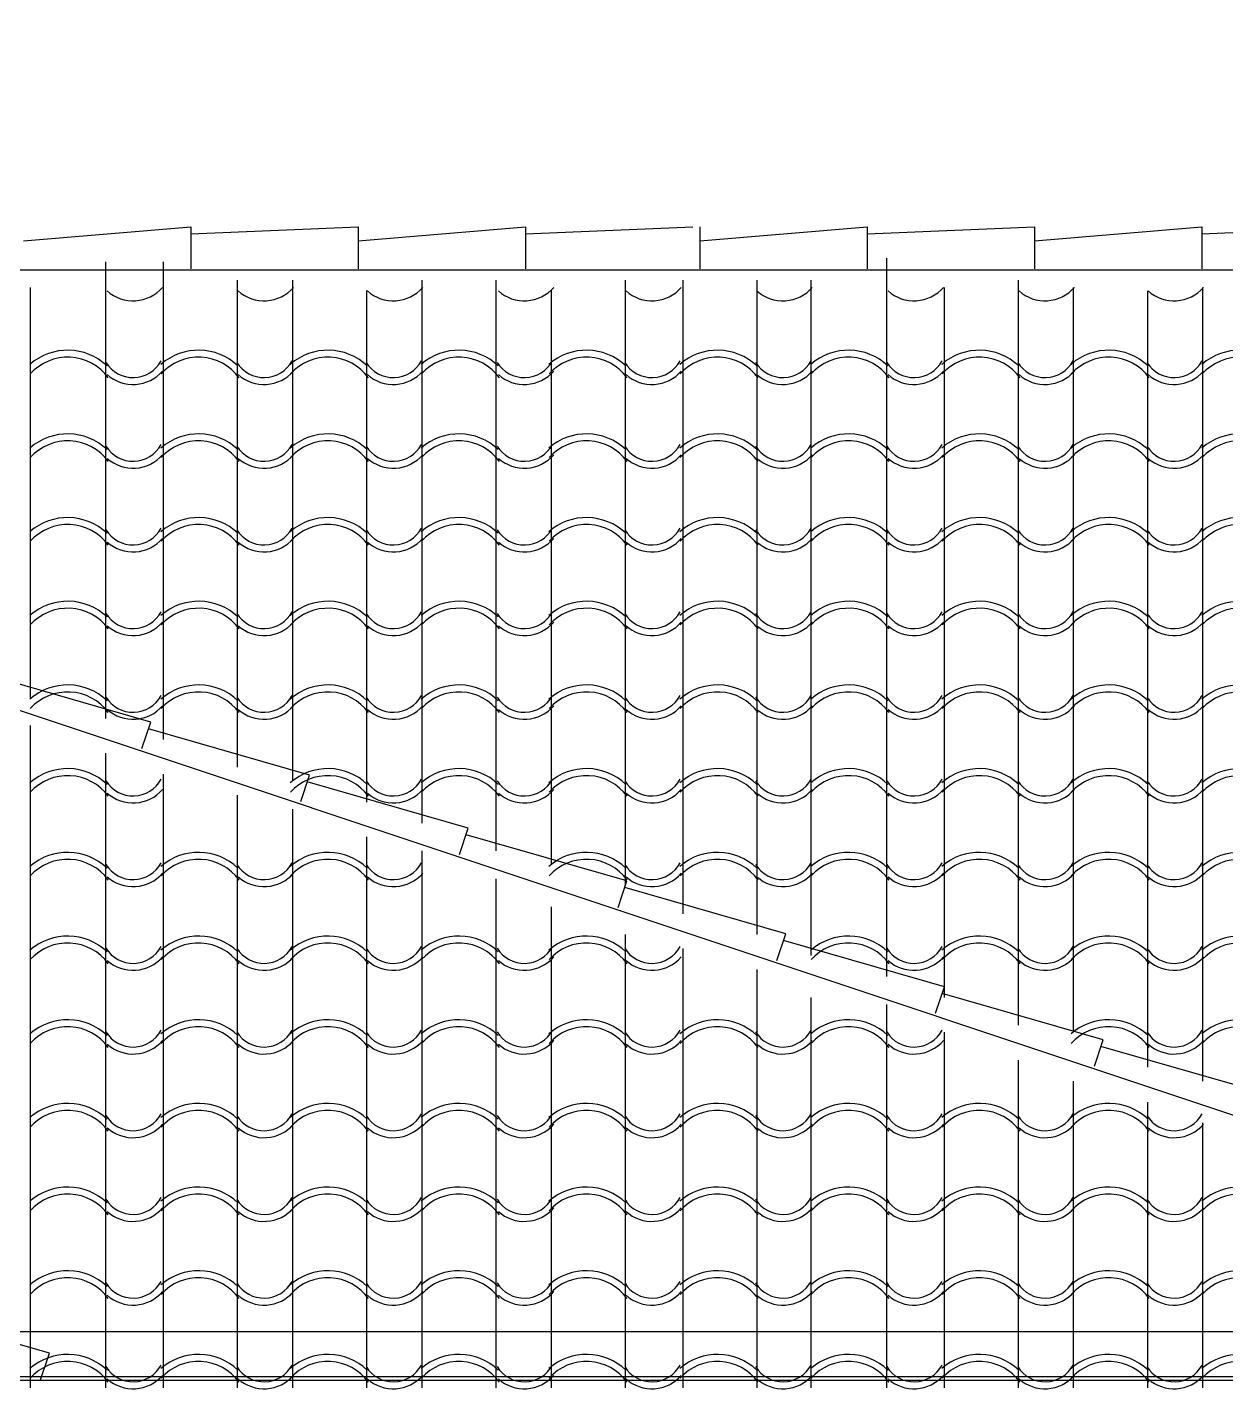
# Model space of a CAD drawing. Extents: x -92740 to -63661, y -15771 to -4391.
# Drawn here: x -90194.9 to -90065.9, y -9643.8 to -9497.4 of the extents above; entities that cross this region are included whole.
import ezdxf

# ---------------------------------------------------------------- set-up
doc = ezdxf.new("R2010")
doc.units = 0
doc.header["$MEASUREMENT"] = 0
doc.layers.add('ELEVATIONS', color=7, linetype='Continuous')
doc.layers.add('ROOFTILE', color=7, linetype='Continuous')

msp = doc.modelspace()

# ---------------------------------------------------------------- linework, layer by layer
at = {"layer": 'ELEVATIONS', "color": 1, "linetype": 'Continuous', "ltscale": 18}
for p, q in [((-89978.53, -9643.28), (-90416.13, -9497.42)), ((-90195.25, -9520.39), (-90177.25, -9518.89)), ((-90177.25, -9518.89), (-90177.25, -9523.39)), ((-90177.25, -9519.64), (-90159.25, -9518.89)), ((-90159.25, -9520.39), (-90141.25, -9518.89)), ((-90159.25, -9518.89), (-90159.25, -9523.39)), ((-90141.25, -9518.89), (-90141.25, -9523.39)), ((-90141.25, -9519.64), (-90123.25, -9518.89)), ((-90122.5, -9520.39), (-90104.5, -9518.89)), ((-90122.5, -9518.89), (-90122.5, -9523.39)), ((-90104.5, -9518.89), (-90104.5, -9523.39)), ((-90104.5, -9519.64), (-90086.5, -9518.89)), ((-90086.5, -9520.39), (-90068.5, -9518.89)), ((-90086.5, -9518.89), (-90086.5, -9523.39)), ((-90068.5, -9518.89), (-90068.5, -9523.39)), ((-90068.5, -9519.64), (-90050.5, -9518.89)), ((-90331, -9523.49), (-89960.5, -9523.49)), ((-90181.56, -9572.15), (-90198.87, -9567.17)), ((-90182.51, -9575), (-90181.56, -9572.15)), ((-90164.48, -9577.84), (-90181.8, -9572.86)), ((-90165.43, -9580.69), (-90164.48, -9577.84)), ((-90147.41, -9583.54), (-90164.72, -9578.56)), ((-90148.36, -9586.38), (-90147.41, -9583.54)), ((-90130.33, -9589.23), (-90147.64, -9584.25)), ((-90131.28, -9592.08), (-90130.33, -9589.23)), ((-90113.25, -9594.92), (-90130.57, -9589.94)), ((-90114.2, -9597.77), (-90113.25, -9594.92)), ((-90096.18, -9600.61), (-90113.49, -9595.63)), ((-90097.13, -9603.46), (-90096.18, -9600.61)), ((-90079.1, -9606.31), (-90096.41, -9601.32)), ((-90080.05, -9609.15), (-90079.1, -9606.31)), ((-90062.03, -9612), (-90079.34, -9607.02)), ((-90192.47, -9640.02), (-90209.78, -9635.04)), ((-90193.42, -9642.86), (-90192.47, -9640.02)), ((-89959.68, -9642.57), (-90235.47, -9642.57))]:
    msp.add_line(p, q, dxfattribs=at)
at = {"layer": 'ELEVATIONS', "color": 2, "linetype": 'Continuous', "ltscale": 18}
for p, q in [((-91067.19, -9637.67), (-89994.25, -9637.67)), ((-90350.47, -9642.92), (-89809.75, -9642.92))]:
    msp.add_line(p, q, dxfattribs=at)
at = {"layer": 'ROOFTILE', "color": 7, "linetype": 'Continuous', "ltscale": 18}
for p, q in [((-90186.39, -9571.75), (-90186.39, -9522.65)), ((-90180.19, -9574), (-90180.19, -9522.65)), ((-90102.39, -9599.5), (-90102.39, -9522.25)), ((-90172.22, -9577), (-90172.22, -9524.61)), ((-90166.28, -9578.5), (-90166.28, -9524.61)), ((-90152.37, -9583), (-90152.37, -9524.61)), ((-90144.4, -9586), (-90144.4, -9524.61)), ((-90130.49, -9589.75), (-90130.49, -9524.61)), ((-90124.29, -9592.75), (-90124.29, -9524.61)), ((-90116.32, -9595), (-90116.32, -9524.61)), ((-90110.5, -9597.25), (-90110.5, -9524.61)), ((-90088.22, -9604.75), (-90088.22, -9524.61)), ((-90194.5, -9569.5), (-90194.5, -9525.39)), ((-90158.31, -9580.75), (-90158.31, -9525.72)), ((-90138.46, -9587.5), (-90138.46, -9525.66)), ((-90096.19, -9601.75), (-90096.19, -9525.39)), ((-90082.28, -9605.5), (-90082.28, -9525.39)), ((-90074.31, -9609.25), (-90074.31, -9525.78)), ((-90068.37, -9610.75), (-90068.37, -9525.39)), ((-90194.5, -9643.75), (-90194.5, -9572.5)), ((-90186.39, -9643.75), (-90186.39, -9575.5)), ((-90180.19, -9643.75), (-90180.19, -9577.75)), ((-90172.22, -9643.75), (-90172.22, -9580)), ((-90166.28, -9643.75), (-90166.28, -9581.5)), ((-90158.31, -9643.75), (-90158.31, -9584.5)), ((-90152.37, -9643.75), (-90152.37, -9586)), ((-90144.4, -9643.75), (-90144.4, -9589)), ((-90138.46, -9643.75), (-90138.46, -9592)), ((-90130.49, -9643.75), (-90130.49, -9595)), ((-90124.29, -9643.75), (-90124.29, -9596.5)), ((-90116.32, -9643.75), (-90116.32, -9598.75)), ((-90110.5, -9643.75), (-90110.5, -9601.75)), ((-90102.39, -9643.75), (-90102.39, -9602.5)), ((-90096.19, -9643.75), (-90096.19, -9605.5)), ((-90088.22, -9643.75), (-90088.22, -9608.5)), ((-90082.28, -9643.75), (-90082.28, -9610.75)), ((-90074.31, -9643.75), (-90074.31, -9613)), ((-90068.37, -9643.75), (-90068.37, -9615.25))]:
    msp.add_line(p, q, dxfattribs=at)
for centre, radius, start, end in [((-90183.46, -9522.65), 4.19, 228.3381, 319.0707), ((-90169.37, -9522.65), 4.19, 228.3381, 319.0707), ((-90155.47, -9522.65), 4.19, 228.3381, 319.0707), ((-90141.38, -9522.65), 4.19, 228.3381, 319.0707), ((-90127.65, -9522.65), 4.19, 228.3381, 319.0707), ((-90113.56, -9522.65), 4.19, 228.3381, 319.0707), ((-90099.46, -9522.65), 4.19, 228.3381, 319.0707), ((-90085.37, -9522.65), 4.19, 228.3381, 319.0707), ((-90071.47, -9522.65), 4.19, 228.3381, 319.0707), ((-90190.5, -9538.31), 6.16, 46.5154, 131.1465), ((-90190.5, -9538.31), 5.41, 36.0644, 138.0128), ((-90183.46, -9531.65), 3.44, 211.6504, 331.6052), ((-90176.42, -9538.31), 6.16, 46.5154, 131.1465), ((-90176.42, -9538.31), 5.41, 36.0644, 138.0128), ((-90169.37, -9531.65), 3.44, 211.6504, 331.6052), ((-90162.51, -9538.31), 6.16, 46.5154, 131.1465), ((-90162.51, -9538.31), 5.41, 36.0644, 138.0128), ((-90155.47, -9531.65), 3.44, 211.6504, 331.6052), ((-90148.42, -9538.31), 6.16, 46.5154, 131.1465), ((-90148.42, -9538.31), 5.41, 36.0644, 138.0128), ((-90141.38, -9531.65), 3.44, 211.6504, 331.6052), ((-90134.69, -9538.31), 6.16, 46.5154, 131.1465), ((-90134.69, -9538.31), 5.41, 36.0644, 138.0128), ((-90127.65, -9531.65), 3.44, 211.6504, 331.6052), ((-90120.6, -9538.31), 6.16, 46.5154, 131.1465), ((-90120.6, -9538.31), 5.41, 36.0644, 138.0128), ((-90113.56, -9531.65), 3.44, 211.6504, 331.6052), ((-90106.5, -9538.31), 6.16, 46.5154, 131.1465), ((-90106.5, -9538.31), 5.41, 36.0644, 138.0128), ((-90099.46, -9531.65), 3.44, 211.6504, 331.6052), ((-90092.42, -9538.31), 6.16, 46.5154, 131.1465), ((-90092.42, -9538.31), 5.41, 36.0644, 138.0128), ((-90085.37, -9531.65), 3.44, 211.6504, 331.6052), ((-90078.51, -9538.31), 6.16, 46.5154, 131.1465), ((-90078.51, -9538.31), 5.41, 36.0644, 138.0128), ((-90071.47, -9531.65), 3.44, 211.6504, 331.6052), ((-90064.42, -9538.31), 6.16, 46.5154, 131.1465), ((-90064.42, -9538.31), 5.41, 36.0644, 138.0128), ((-90183.46, -9531.65), 4.19, 228.3381, 319.0707), ((-90169.37, -9531.65), 4.19, 228.3381, 319.0707), ((-90155.47, -9531.65), 4.19, 228.3381, 319.0707), ((-90141.38, -9531.65), 4.19, 228.3381, 319.0707), ((-90127.65, -9531.65), 4.19, 228.3381, 319.0707), ((-90113.56, -9531.65), 4.19, 228.3381, 319.0707), ((-90099.46, -9531.65), 4.19, 228.3381, 319.0707), ((-90085.37, -9531.65), 4.19, 228.3381, 319.0707), ((-90071.47, -9531.65), 4.19, 228.3381, 319.0707), ((-90190.5, -9547.31), 6.16, 46.5154, 131.1465), ((-90190.5, -9547.31), 5.41, 36.0644, 138.0128), ((-90183.46, -9540.65), 3.44, 211.6504, 331.6052), ((-90176.42, -9547.31), 6.16, 46.5154, 131.1465), ((-90176.42, -9547.31), 5.41, 36.0644, 138.0128), ((-90169.37, -9540.65), 3.44, 211.6504, 331.6052), ((-90162.51, -9547.31), 6.16, 46.5154, 131.1465), ((-90162.51, -9547.31), 5.41, 36.0644, 138.0128), ((-90155.47, -9540.65), 3.44, 211.6504, 331.6052), ((-90148.42, -9547.31), 6.16, 46.5154, 131.1465), ((-90148.42, -9547.31), 5.41, 36.0644, 138.0128), ((-90141.38, -9540.65), 3.44, 211.6504, 331.6052), ((-90134.69, -9547.31), 6.16, 46.5154, 131.1465), ((-90134.69, -9547.31), 5.41, 36.0644, 138.0128), ((-90127.65, -9540.65), 3.44, 211.6504, 331.6052), ((-90120.6, -9547.31), 6.16, 46.5154, 131.1465), ((-90120.6, -9547.31), 5.41, 36.0644, 138.0128), ((-90113.56, -9540.65), 3.44, 211.6504, 331.6052), ((-90106.5, -9547.31), 6.16, 46.5154, 131.1465), ((-90106.5, -9547.31), 5.41, 36.0644, 138.0128), ((-90099.46, -9540.65), 3.44, 211.6504, 331.6052), ((-90092.42, -9547.31), 6.16, 46.5154, 131.1465), ((-90092.42, -9547.31), 5.41, 36.0644, 138.0128), ((-90085.37, -9540.65), 3.44, 211.6504, 331.6052), ((-90078.51, -9547.31), 6.16, 46.5154, 131.1465), ((-90078.51, -9547.31), 5.41, 36.0644, 138.0128), ((-90071.47, -9540.65), 3.44, 211.6504, 331.6052), ((-90064.42, -9547.31), 6.16, 46.5154, 131.1465), ((-90064.42, -9547.31), 5.41, 36.0644, 138.0128), ((-90183.46, -9540.65), 4.19, 228.3381, 319.0707), ((-90169.37, -9540.65), 4.19, 228.3381, 319.0707), ((-90155.47, -9540.65), 4.19, 228.3381, 319.0707), ((-90141.38, -9540.65), 4.19, 228.3381, 319.0707), ((-90127.65, -9540.65), 4.19, 228.3381, 319.0707), ((-90113.56, -9540.65), 4.19, 228.3381, 319.0707), ((-90099.46, -9540.65), 4.19, 228.3381, 319.0707), ((-90085.37, -9540.65), 4.19, 228.3381, 319.0707), ((-90071.47, -9540.65), 4.19, 228.3381, 319.0707), ((-90190.5, -9556.31), 6.16, 46.5154, 131.1465), ((-90190.5, -9556.31), 5.41, 36.0644, 138.0128), ((-90176.42, -9556.31), 6.16, 46.5154, 131.1465), ((-90176.42, -9556.31), 5.41, 36.0644, 138.0128), ((-90162.51, -9556.31), 6.16, 46.5154, 131.1465), ((-90162.51, -9556.31), 5.41, 36.0644, 138.0128), ((-90148.42, -9556.31), 6.16, 46.5154, 131.1465), ((-90148.42, -9556.31), 5.41, 36.0644, 138.0128), ((-90134.69, -9556.31), 6.16, 46.5154, 131.1465), ((-90134.69, -9556.31), 5.41, 36.0644, 138.0128), ((-90120.6, -9556.31), 6.16, 46.5154, 131.1465), ((-90120.6, -9556.31), 5.41, 36.0644, 138.0128), ((-90106.5, -9556.31), 6.16, 46.5154, 131.1465), ((-90106.5, -9556.31), 5.41, 36.0644, 138.0128), ((-90092.42, -9556.31), 6.16, 46.5154, 131.1465), ((-90092.42, -9556.31), 5.41, 36.0644, 138.0128), ((-90078.51, -9556.31), 6.16, 46.5154, 131.1465), ((-90078.51, -9556.31), 5.41, 36.0644, 138.0128), ((-90064.42, -9556.31), 6.16, 46.5154, 131.1465), ((-90064.42, -9556.31), 5.41, 36.0644, 138.0128), ((-90183.46, -9549.65), 3.44, 211.6504, 331.6052), ((-90183.46, -9549.65), 4.19, 228.3381, 319.0707), ((-90169.37, -9549.65), 3.44, 211.6504, 331.6052), ((-90169.37, -9549.65), 4.19, 228.3381, 319.0707), ((-90155.47, -9549.65), 3.44, 211.6504, 331.6052), ((-90155.47, -9549.65), 4.19, 228.3381, 319.0707), ((-90141.38, -9549.65), 3.44, 211.6504, 331.6052), ((-90141.38, -9549.65), 4.19, 228.3381, 319.0707), ((-90127.65, -9549.65), 3.44, 211.6504, 331.6052), ((-90127.65, -9549.65), 4.19, 228.3381, 319.0707), ((-90113.56, -9549.65), 3.44, 211.6504, 331.6052), ((-90113.56, -9549.65), 4.19, 228.3381, 319.0707), ((-90099.46, -9549.65), 3.44, 211.6504, 331.6052), ((-90099.46, -9549.65), 4.19, 228.3381, 319.0707), ((-90085.37, -9549.65), 3.44, 211.6504, 331.6052), ((-90085.37, -9549.65), 4.19, 228.3381, 319.0707), ((-90071.47, -9549.65), 3.44, 211.6504, 331.6052), ((-90071.47, -9549.65), 4.19, 228.3381, 319.0707), ((-90190.5, -9565.31), 6.16, 46.5154, 131.1465), ((-90176.42, -9565.31), 6.16, 46.5154, 131.1465), ((-90162.51, -9565.31), 6.16, 46.5154, 131.1465), ((-90148.42, -9565.31), 6.16, 46.5154, 131.1465), ((-90134.69, -9565.31), 6.16, 46.5154, 131.1465), ((-90120.6, -9565.31), 6.16, 46.5154, 131.1465), ((-90106.5, -9565.31), 6.16, 46.5154, 131.1465), ((-90092.42, -9565.31), 6.16, 46.5154, 131.1465), ((-90078.51, -9565.31), 6.16, 46.5154, 131.1465), ((-90064.42, -9565.31), 6.16, 46.5154, 131.1465), ((-90190.5, -9565.31), 5.41, 36.0644, 138.0128), ((-90183.46, -9558.65), 3.44, 211.6504, 331.6052), ((-90176.42, -9565.31), 5.41, 36.0644, 138.0128), ((-90169.37, -9558.65), 3.44, 211.6504, 331.6052), ((-90162.51, -9565.31), 5.41, 36.0644, 138.0128), ((-90155.47, -9558.65), 3.44, 211.6504, 331.6052), ((-90148.42, -9565.31), 5.41, 36.0644, 138.0128), ((-90141.38, -9558.65), 3.44, 211.6504, 331.6052), ((-90134.69, -9565.31), 5.41, 36.0644, 138.0128), ((-90127.65, -9558.65), 3.44, 211.6504, 331.6052), ((-90120.6, -9565.31), 5.41, 36.0644, 138.0128), ((-90113.56, -9558.65), 3.44, 211.6504, 331.6052), ((-90106.5, -9565.31), 5.41, 36.0644, 138.0128), ((-90099.46, -9558.65), 3.44, 211.6504, 331.6052), ((-90092.42, -9565.31), 5.41, 36.0644, 138.0128), ((-90085.37, -9558.65), 3.44, 211.6504, 331.6052), ((-90078.51, -9565.31), 5.41, 36.0644, 138.0128), ((-90071.47, -9558.65), 3.44, 211.6504, 331.6052), ((-90064.42, -9565.31), 5.41, 36.0644, 138.0128), ((-90183.46, -9558.65), 4.19, 228.3381, 319.0707), ((-90169.37, -9558.65), 4.19, 228.3381, 319.0707), ((-90155.47, -9558.65), 4.19, 228.3381, 319.0707), ((-90141.38, -9558.65), 4.19, 228.3381, 319.0707), ((-90127.65, -9558.65), 4.19, 228.3381, 319.0707), ((-90113.56, -9558.65), 4.19, 228.3381, 319.0707), ((-90099.46, -9558.65), 4.19, 228.3381, 319.0707), ((-90085.37, -9558.65), 4.19, 228.3381, 319.0707), ((-90071.47, -9558.65), 4.19, 228.3381, 319.0707), ((-90190.5, -9574.31), 6.16, 46.5154, 131.1465), ((-90176.42, -9574.31), 6.16, 46.5154, 131.1465), ((-90162.51, -9574.31), 6.16, 46.5154, 131.1465), ((-90148.42, -9574.31), 6.16, 46.5154, 131.1465), ((-90134.69, -9574.31), 6.16, 46.5154, 131.1465), ((-90120.6, -9574.31), 6.16, 46.5154, 131.1465), ((-90106.5, -9574.31), 6.16, 46.5154, 131.1465), ((-90092.42, -9574.31), 6.16, 46.5154, 131.1465), ((-90078.51, -9574.31), 6.16, 46.5154, 131.1465), ((-90064.42, -9574.31), 6.16, 46.5154, 131.1465), ((-90190.5, -9574.31), 5.41, 36.0644, 138.0128), ((-90183.46, -9567.65), 3.44, 211.6504, 331.6052), ((-90176.42, -9574.31), 5.41, 36.0644, 138.0128), ((-90169.37, -9567.65), 3.44, 211.6504, 331.6052), ((-90162.51, -9574.31), 5.41, 36.0644, 138.0128), ((-90155.47, -9567.65), 3.44, 211.6504, 331.6052), ((-90148.42, -9574.31), 5.41, 36.0644, 138.0128), ((-90141.38, -9567.65), 3.44, 211.6504, 331.6052), ((-90134.69, -9574.31), 5.41, 36.0644, 138.0128), ((-90127.65, -9567.65), 3.44, 211.6504, 331.6052), ((-90120.6, -9574.31), 5.41, 36.0644, 138.0128), ((-90113.56, -9567.65), 3.44, 211.6504, 331.6052), ((-90106.5, -9574.31), 5.41, 36.0644, 138.0128), ((-90099.46, -9567.65), 3.44, 211.6504, 331.6052), ((-90092.42, -9574.31), 5.41, 36.0644, 138.0128), ((-90085.37, -9567.65), 3.44, 211.6504, 331.6052), ((-90078.51, -9574.31), 5.41, 36.0644, 138.0128), ((-90071.47, -9567.65), 3.44, 211.6504, 331.6052), ((-90064.42, -9574.31), 5.41, 36.0644, 138.0128), ((-90183.46, -9567.65), 4.19, 228.3381, 319.0707), ((-90169.37, -9567.65), 4.19, 228.3381, 319.0707), ((-90155.47, -9567.65), 4.19, 228.3381, 319.0707), ((-90141.38, -9567.65), 4.19, 228.3381, 319.0707), ((-90127.65, -9567.65), 4.19, 228.3381, 319.0707), ((-90113.56, -9567.65), 4.19, 228.3381, 319.0707), ((-90099.46, -9567.65), 4.19, 228.3381, 319.0707), ((-90085.37, -9567.65), 4.19, 228.3381, 319.0707), ((-90071.47, -9567.65), 4.19, 228.3381, 319.0707), ((-90190.5, -9583.31), 6.16, 46.5154, 131.1465), ((-90162.51, -9583.31), 6.16, 46.5154, 131.1465), ((-90148.42, -9583.31), 6.16, 46.5154, 131.1465), ((-90134.69, -9583.31), 6.16, 46.5154, 131.1465), ((-90120.6, -9583.31), 6.16, 46.5154, 131.1465), ((-90106.5, -9583.31), 6.16, 46.5154, 131.1465), ((-90092.42, -9583.31), 6.16, 46.5154, 131.1465), ((-90078.51, -9583.31), 6.16, 46.5154, 131.1465), ((-90064.42, -9583.31), 6.16, 46.5154, 131.1465), ((-90190.5, -9583.31), 5.41, 36.0644, 138.0128), ((-90183.46, -9576.65), 3.44, 211.6504, 331.6052), ((-90162.51, -9583.31), 5.41, 36.0644, 138.0128), ((-90155.47, -9576.65), 3.44, 211.6504, 331.6052), ((-90148.42, -9583.31), 5.41, 36.0644, 138.0128), ((-90141.38, -9576.65), 3.44, 211.6504, 331.6052), ((-90134.69, -9583.31), 5.41, 36.0644, 138.0128), ((-90127.65, -9576.65), 3.44, 211.6504, 331.6052), ((-90120.6, -9583.31), 5.41, 36.0644, 138.0128), ((-90113.56, -9576.65), 3.44, 211.6504, 331.6052), ((-90106.5, -9583.31), 5.41, 36.0644, 138.0128), ((-90099.46, -9576.65), 3.44, 211.6504, 331.6052), ((-90092.42, -9583.31), 5.41, 36.0644, 138.0128), ((-90085.37, -9576.65), 3.44, 211.6504, 331.6052), ((-90078.51, -9583.31), 5.41, 36.0644, 138.0128), ((-90071.47, -9576.65), 3.44, 211.6504, 331.6052), ((-90064.42, -9583.31), 5.41, 36.0644, 138.0128), ((-90183.46, -9576.65), 4.19, 228.3381, 319.0707), ((-90155.47, -9576.65), 4.19, 228.3381, 319.0707), ((-90141.38, -9576.65), 4.19, 228.3381, 319.0707), ((-90127.65, -9576.65), 4.19, 228.3381, 319.0707), ((-90113.56, -9576.65), 4.19, 228.3381, 319.0707), ((-90099.46, -9576.65), 4.19, 228.3381, 319.0707), ((-90085.37, -9576.65), 4.19, 228.3381, 319.0707), ((-90071.47, -9576.65), 4.19, 228.3381, 319.0707), ((-90190.5, -9592.31), 6.16, 46.5154, 131.1465), ((-90176.42, -9592.31), 6.16, 46.5154, 131.1465), ((-90162.51, -9592.31), 6.16, 46.5154, 131.1465), ((-90134.69, -9592.31), 6.16, 46.5154, 131.1465), ((-90120.6, -9592.31), 6.16, 46.5154, 131.1465), ((-90106.5, -9592.31), 6.16, 46.5154, 131.1465), ((-90092.42, -9592.31), 6.16, 46.5154, 131.1465), ((-90078.51, -9592.31), 6.16, 46.5154, 131.1465), ((-90064.42, -9592.31), 6.16, 46.5154, 131.1465), ((-90190.5, -9592.31), 5.41, 36.0644, 138.0128), ((-90183.46, -9585.65), 3.44, 211.6504, 331.6052), ((-90176.42, -9592.31), 5.41, 36.0644, 138.0128), ((-90169.37, -9585.65), 3.44, 211.6504, 331.6052), ((-90162.51, -9592.31), 5.41, 36.0644, 138.0128), ((-90155.47, -9585.65), 3.44, 211.6504, 331.6052), ((-90134.69, -9592.31), 5.41, 36.0644, 138.0128), ((-90127.65, -9585.65), 3.44, 211.6504, 331.6052), ((-90120.6, -9592.31), 5.41, 36.0644, 138.0128), ((-90113.56, -9585.65), 3.44, 211.6504, 331.6052), ((-90106.5, -9592.31), 5.41, 36.0644, 138.0128), ((-90099.46, -9585.65), 3.44, 211.6504, 331.6052), ((-90092.42, -9592.31), 5.41, 36.0644, 138.0128), ((-90085.37, -9585.65), 3.44, 211.6504, 331.6052), ((-90078.51, -9592.31), 5.41, 36.0644, 138.0128), ((-90071.47, -9585.65), 3.44, 211.6504, 331.6052), ((-90064.42, -9592.31), 5.41, 36.0644, 138.0128), ((-90183.46, -9585.65), 4.19, 228.3381, 319.0707), ((-90169.37, -9585.65), 4.19, 228.3381, 319.0707), ((-90155.47, -9585.65), 4.19, 228.3381, 319.0707), ((-90127.65, -9585.65), 4.19, 228.3381, 319.0707), ((-90113.56, -9585.65), 4.19, 228.3381, 319.0707), ((-90099.46, -9585.65), 4.19, 228.3381, 319.0707), ((-90085.37, -9585.65), 4.19, 228.3381, 319.0707), ((-90071.47, -9585.65), 4.19, 228.3381, 319.0707), ((-90190.5, -9601.31), 6.16, 46.5154, 131.1465), ((-90190.5, -9601.31), 5.41, 36.0644, 138.0128), ((-90183.46, -9594.65), 3.44, 211.6504, 331.6052), ((-90176.42, -9601.31), 6.16, 46.5154, 131.1465), ((-90176.42, -9601.31), 5.41, 36.0644, 138.0128), ((-90169.37, -9594.65), 3.44, 211.6504, 331.6052), ((-90162.51, -9601.31), 6.16, 46.5154, 131.1465), ((-90162.51, -9601.31), 5.41, 36.0644, 138.0128), ((-90155.47, -9594.65), 3.44, 211.6504, 331.6052), ((-90148.42, -9601.31), 6.16, 46.5154, 131.1465), ((-90148.42, -9601.31), 5.41, 36.0644, 138.0128), ((-90141.38, -9594.65), 3.44, 211.6504, 331.6052), ((-90134.69, -9601.31), 6.16, 46.5154, 131.1465), ((-90134.69, -9601.31), 5.41, 36.0644, 138.0128), ((-90127.65, -9594.65), 3.44, 211.6504, 331.6052), ((-90106.5, -9601.31), 6.16, 46.5154, 131.1465), ((-90106.5, -9601.31), 5.41, 36.0644, 138.0128), ((-90099.46, -9594.65), 3.44, 211.6504, 331.6052), ((-90092.42, -9601.31), 6.16, 46.5154, 131.1465), ((-90092.42, -9601.31), 5.41, 36.0644, 138.0128), ((-90085.37, -9594.65), 3.44, 211.6504, 331.6052), ((-90078.51, -9601.31), 6.16, 46.5154, 131.1465), ((-90078.51, -9601.31), 5.41, 36.0644, 138.0128), ((-90071.47, -9594.65), 3.44, 211.6504, 331.6052), ((-90064.42, -9601.31), 6.16, 46.5154, 131.1465), ((-90064.42, -9601.31), 5.41, 36.0644, 138.0128), ((-90183.46, -9594.65), 4.19, 228.3381, 319.0707), ((-90169.37, -9594.65), 4.19, 228.3381, 319.0707), ((-90155.47, -9594.65), 4.19, 228.3381, 319.0707), ((-90141.38, -9594.65), 4.19, 228.3381, 319.0707), ((-90127.65, -9594.65), 4.19, 228.3381, 319.0707), ((-90099.46, -9594.65), 4.19, 228.3381, 319.0707), ((-90085.37, -9594.65), 4.19, 228.3381, 319.0707), ((-90071.47, -9594.65), 4.19, 228.3381, 319.0707), ((-90190.5, -9610.31), 6.16, 46.5154, 131.1465), ((-90190.5, -9610.31), 5.41, 36.0644, 138.0128), ((-90176.42, -9610.31), 6.16, 46.5154, 131.1465), ((-90176.42, -9610.31), 5.41, 36.0644, 138.0128), ((-90162.51, -9610.31), 6.16, 46.5154, 131.1465), ((-90162.51, -9610.31), 5.41, 36.0644, 138.0128), ((-90148.42, -9610.31), 6.16, 46.5154, 131.1465), ((-90148.42, -9610.31), 5.41, 36.0644, 138.0128), ((-90134.69, -9610.31), 6.16, 46.5154, 131.1465), ((-90134.69, -9610.31), 5.41, 36.0644, 138.0128), ((-90120.6, -9610.31), 6.16, 46.5154, 131.1465), ((-90120.6, -9610.31), 5.41, 36.0644, 138.0128), ((-90106.5, -9610.31), 6.16, 46.5154, 131.1465), ((-90106.5, -9610.31), 5.41, 36.0644, 138.0128), ((-90078.51, -9610.31), 6.16, 46.5154, 131.1465), ((-90078.51, -9610.31), 5.41, 36.0644, 138.0128), ((-90064.42, -9610.31), 6.16, 46.5154, 131.1465), ((-90064.42, -9610.31), 5.41, 36.0644, 138.0128), ((-90183.46, -9603.65), 3.44, 211.6504, 331.6052), ((-90183.46, -9603.65), 4.19, 228.3381, 319.0707), ((-90169.37, -9603.65), 3.44, 211.6504, 331.6052), ((-90169.37, -9603.65), 4.19, 228.3381, 319.0707), ((-90155.47, -9603.65), 3.44, 211.6504, 331.6052), ((-90155.47, -9603.65), 4.19, 228.3381, 319.0707), ((-90141.38, -9603.65), 3.44, 211.6504, 331.6052), ((-90141.38, -9603.65), 4.19, 228.3381, 319.0707), ((-90127.65, -9603.65), 3.44, 211.6504, 331.6052), ((-90127.65, -9603.65), 4.19, 228.3381, 319.0707), ((-90113.56, -9603.65), 3.44, 211.6504, 331.6052), ((-90113.56, -9603.65), 4.19, 228.3381, 319.0707), ((-90099.46, -9603.65), 3.44, 211.6504, 331.6052), ((-90099.46, -9603.65), 4.19, 228.3381, 319.0707), ((-90071.47, -9603.65), 3.44, 211.6504, 331.6052), ((-90071.47, -9603.65), 4.19, 228.3381, 319.0707), ((-90190.5, -9619.31), 6.16, 46.5154, 131.1465), ((-90190.5, -9619.31), 5.41, 36.0644, 138.0128), ((-90176.42, -9619.31), 6.16, 46.5154, 131.1465), ((-90176.42, -9619.31), 5.41, 36.0644, 138.0128), ((-90162.51, -9619.31), 6.16, 46.5154, 131.1465), ((-90162.51, -9619.31), 5.41, 36.0644, 138.0128), ((-90148.42, -9619.31), 6.16, 46.5154, 131.1465), ((-90148.42, -9619.31), 5.41, 36.0644, 138.0128), ((-90134.69, -9619.31), 6.16, 46.5154, 131.1465), ((-90134.69, -9619.31), 5.41, 36.0644, 138.0128), ((-90120.6, -9619.31), 6.16, 46.5154, 131.1465), ((-90120.6, -9619.31), 5.41, 36.0644, 138.0128), ((-90106.5, -9619.31), 6.16, 46.5154, 131.1465), ((-90106.5, -9619.31), 5.41, 36.0644, 138.0128), ((-90092.42, -9619.31), 6.16, 46.5154, 131.1465), ((-90092.42, -9619.31), 5.41, 36.0644, 138.0128), ((-90078.51, -9619.31), 6.16, 46.5154, 131.1465), ((-90078.51, -9619.31), 5.41, 36.0644, 138.0128), ((-90183.46, -9612.65), 3.44, 211.6504, 331.6052), ((-90183.46, -9612.65), 4.19, 228.3381, 319.0707), ((-90169.37, -9612.65), 3.44, 211.6504, 331.6052), ((-90169.37, -9612.65), 4.19, 228.3381, 319.0707), ((-90155.47, -9612.65), 3.44, 211.6504, 331.6052), ((-90155.47, -9612.65), 4.19, 228.3381, 319.0707), ((-90141.38, -9612.65), 3.44, 211.6504, 331.6052), ((-90141.38, -9612.65), 4.19, 228.3381, 319.0707), ((-90127.65, -9612.65), 3.44, 211.6504, 331.6052), ((-90127.65, -9612.65), 4.19, 228.3381, 319.0707), ((-90113.56, -9612.65), 3.44, 211.6504, 331.6052), ((-90113.56, -9612.65), 4.19, 228.3381, 319.0707), ((-90099.46, -9612.65), 3.44, 211.6504, 331.6052), ((-90099.46, -9612.65), 4.19, 228.3381, 319.0707), ((-90085.37, -9612.65), 3.44, 211.6504, 331.6052), ((-90085.37, -9612.65), 4.19, 228.3381, 319.0707), ((-90071.47, -9612.65), 3.44, 211.6504, 331.6052), ((-90071.47, -9612.65), 4.19, 228.3381, 319.0707), ((-90190.5, -9628.31), 6.16, 46.5154, 131.1465), ((-90176.42, -9628.31), 6.16, 46.5154, 131.1465), ((-90162.51, -9628.31), 6.16, 46.5154, 131.1465), ((-90148.42, -9628.31), 6.16, 46.5154, 131.1465), ((-90134.69, -9628.31), 6.16, 46.5154, 131.1465), ((-90120.6, -9628.31), 6.16, 46.5154, 131.1465), ((-90106.5, -9628.31), 6.16, 46.5154, 131.1465), ((-90092.42, -9628.31), 6.16, 46.5154, 131.1465), ((-90078.51, -9628.31), 6.16, 46.5154, 131.1465), ((-90064.42, -9628.31), 6.16, 46.5154, 131.1465), ((-90190.5, -9628.31), 5.41, 36.0644, 138.0128), ((-90183.46, -9621.65), 3.44, 211.6504, 331.6052), ((-90176.42, -9628.31), 5.41, 36.0644, 138.0128), ((-90169.37, -9621.65), 3.44, 211.6504, 331.6052), ((-90162.51, -9628.31), 5.41, 36.0644, 138.0128), ((-90155.47, -9621.65), 3.44, 211.6504, 331.6052), ((-90148.42, -9628.31), 5.41, 36.0644, 138.0128), ((-90141.38, -9621.65), 3.44, 211.6504, 331.6052), ((-90134.69, -9628.31), 5.41, 36.0644, 138.0128), ((-90127.65, -9621.65), 3.44, 211.6504, 331.6052), ((-90120.6, -9628.31), 5.41, 36.0644, 138.0128), ((-90113.56, -9621.65), 3.44, 211.6504, 331.6052), ((-90106.5, -9628.31), 5.41, 36.0644, 138.0128), ((-90099.46, -9621.65), 3.44, 211.6504, 331.6052), ((-90092.42, -9628.31), 5.41, 36.0644, 138.0128), ((-90085.37, -9621.65), 3.44, 211.6504, 331.6052), ((-90078.51, -9628.31), 5.41, 36.0644, 138.0128), ((-90071.47, -9621.65), 3.44, 211.6504, 331.6052), ((-90064.42, -9628.31), 5.41, 36.0644, 138.0128), ((-90183.46, -9621.65), 4.19, 228.3381, 319.0707), ((-90169.37, -9621.65), 4.19, 228.3381, 319.0707), ((-90155.47, -9621.65), 4.19, 228.3381, 319.0707), ((-90141.38, -9621.65), 4.19, 228.3381, 319.0707), ((-90127.65, -9621.65), 4.19, 228.3381, 319.0707), ((-90113.56, -9621.65), 4.19, 228.3381, 319.0707), ((-90099.46, -9621.65), 4.19, 228.3381, 319.0707), ((-90085.37, -9621.65), 4.19, 228.3381, 319.0707), ((-90071.47, -9621.65), 4.19, 228.3381, 319.0707), ((-90190.5, -9637.31), 6.16, 46.5154, 131.1465), ((-90176.42, -9637.31), 6.16, 46.5154, 131.1465), ((-90162.51, -9637.31), 6.16, 46.5154, 131.1465), ((-90148.42, -9637.31), 6.16, 46.5154, 131.1465), ((-90134.69, -9637.31), 6.16, 46.5154, 131.1465), ((-90120.6, -9637.31), 6.16, 46.5154, 131.1465), ((-90106.5, -9637.31), 6.16, 46.5154, 131.1465), ((-90092.42, -9637.31), 6.16, 46.5154, 131.1465), ((-90078.51, -9637.31), 6.16, 46.5154, 131.1465), ((-90064.42, -9637.31), 6.16, 46.5154, 131.1465), ((-90190.5, -9637.31), 5.41, 36.0644, 138.0128), ((-90183.46, -9630.65), 3.44, 211.6504, 331.6052), ((-90176.42, -9637.31), 5.41, 36.0644, 138.0128), ((-90169.37, -9630.65), 3.44, 211.6504, 331.6052), ((-90162.51, -9637.31), 5.41, 36.0644, 138.0128), ((-90155.47, -9630.65), 3.44, 211.6504, 331.6052), ((-90148.42, -9637.31), 5.41, 36.0644, 138.0128), ((-90141.38, -9630.65), 3.44, 211.6504, 331.6052), ((-90134.69, -9637.31), 5.41, 36.0644, 138.0128), ((-90127.65, -9630.65), 3.44, 211.6504, 331.6052), ((-90120.6, -9637.31), 5.41, 36.0644, 138.0128), ((-90113.56, -9630.65), 3.44, 211.6504, 331.6052), ((-90106.5, -9637.31), 5.41, 36.0644, 138.0128), ((-90099.46, -9630.65), 3.44, 211.6504, 331.6052), ((-90092.42, -9637.31), 5.41, 36.0644, 138.0128), ((-90085.37, -9630.65), 3.44, 211.6504, 331.6052), ((-90078.51, -9637.31), 5.41, 36.0644, 138.0128), ((-90071.47, -9630.65), 3.44, 211.6504, 331.6052), ((-90064.42, -9637.31), 5.41, 36.0644, 138.0128), ((-90183.46, -9630.65), 4.19, 228.3381, 319.0707), ((-90169.37, -9630.65), 4.19, 228.3381, 319.0707), ((-90155.47, -9630.65), 4.19, 228.3381, 319.0707), ((-90141.38, -9630.65), 4.19, 228.3381, 319.0707), ((-90127.65, -9630.65), 4.19, 228.3381, 319.0707), ((-90113.56, -9630.65), 4.19, 228.3381, 319.0707), ((-90099.46, -9630.65), 4.19, 228.3381, 319.0707), ((-90085.37, -9630.65), 4.19, 228.3381, 319.0707), ((-90071.47, -9630.65), 4.19, 228.3381, 319.0707), ((-90190.5, -9646.31), 6.16, 46.5154, 131.1465), ((-90176.42, -9646.31), 6.16, 46.5154, 131.1465), ((-90162.51, -9646.31), 6.16, 46.5154, 131.1465), ((-90148.42, -9646.31), 6.16, 46.5154, 131.1465), ((-90134.69, -9646.31), 6.16, 46.5154, 131.1465), ((-90120.6, -9646.31), 6.16, 46.5154, 131.1465), ((-90106.5, -9646.31), 6.16, 46.5154, 131.1465), ((-90092.42, -9646.31), 6.16, 46.5154, 131.1465), ((-90078.51, -9646.31), 6.16, 46.5154, 131.1465), ((-90064.42, -9646.31), 6.16, 46.5154, 131.1465), ((-90190.5, -9646.31), 5.41, 36.0644, 138.0128), ((-90183.46, -9639.65), 3.44, 211.6504, 331.6052), ((-90176.42, -9646.31), 5.41, 36.0644, 138.0128), ((-90169.37, -9639.65), 3.44, 211.6504, 331.6052), ((-90162.51, -9646.31), 5.41, 36.0644, 138.0128), ((-90155.47, -9639.65), 3.44, 211.6504, 331.6052), ((-90148.42, -9646.31), 5.41, 36.0644, 138.0128), ((-90141.38, -9639.65), 3.44, 211.6504, 331.6052), ((-90134.69, -9646.31), 5.41, 36.0644, 138.0128), ((-90127.65, -9639.65), 3.44, 211.6504, 331.6052), ((-90120.6, -9646.31), 5.41, 36.0644, 138.0128), ((-90113.56, -9639.65), 3.44, 211.6504, 331.6052), ((-90106.5, -9646.31), 5.41, 36.0644, 138.0128), ((-90099.46, -9639.65), 3.44, 211.6504, 331.6052), ((-90092.42, -9646.31), 5.41, 36.0644, 138.0128), ((-90085.37, -9639.65), 3.44, 211.6504, 331.6052), ((-90078.51, -9646.31), 5.41, 36.0644, 138.0128), ((-90071.47, -9639.65), 3.44, 211.6504, 331.6052), ((-90064.42, -9646.31), 5.41, 36.0644, 138.0128), ((-90183.46, -9639.65), 4.19, 228.3381, 319.0707), ((-90169.37, -9639.65), 4.19, 228.3381, 319.0707), ((-90155.47, -9639.65), 4.19, 228.3381, 319.0707), ((-90141.38, -9639.65), 4.19, 228.3381, 319.0707), ((-90127.65, -9639.65), 4.19, 228.3381, 319.0707), ((-90113.56, -9639.65), 4.19, 228.3381, 319.0707), ((-90099.46, -9639.65), 4.19, 228.3381, 319.0707), ((-90085.37, -9639.65), 4.19, 228.3381, 319.0707), ((-90071.47, -9639.65), 4.19, 228.3381, 319.0707)]:
    msp.add_arc(centre, radius, start, end, dxfattribs=at)

doc.saveas('drawing.dxf')
